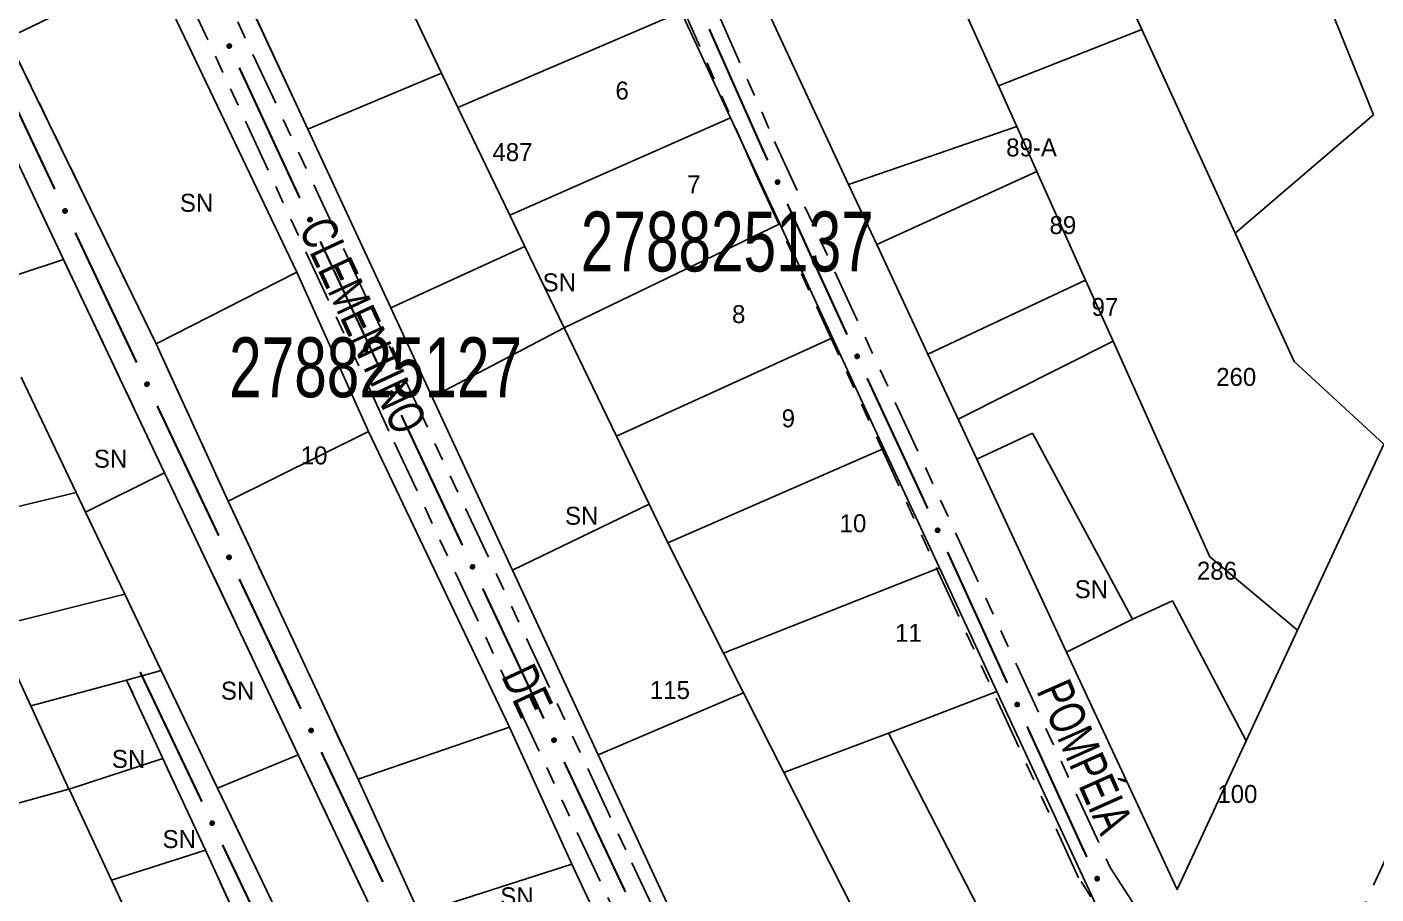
# Model space of a CAD drawing. Extents: x 204373 to 205952, y 4873300 to 4875179.
# Drawn here: x 204785.9 to 204898.6, y 4874238.3 to 4874310.6 of the extents above; entities that cross this region are included whole.
import ezdxf
from ezdxf.enums import TextEntityAlignment as Align

# ---------------------------------------------------------------- set-up
doc = ezdxf.new("R2010")
doc.units = 0
doc.header["$LTSCALE"] = 1.5
doc.header["$MEASUREMENT"] = 0
doc.linetypes.add('TRACO_11', pattern=[8, 3, -1, 3, -1])
doc.linetypes.add('TRACO_25', pattern=[8, 3, -1, 1, -1, 1, -1])
for name, color, linetype in [('CD_MALHA_LOTES', 7, 'CONTINUOUS'), ('CD_TXT_QUADRA', 255, 'CONTINUOUS'), ('RU-QUADRA', 220, 'CONTINUOUS'), ('SV-EIXO-RUA-N-PAV', 6, 'CONTINUOUS'), ('SV-RUA-NAO-PAV', 7, 'CONTINUOUS'), ('SV-RUA-PAVIM', 7, 'CONTINUOUS'), ('SV-TXT-RUA-N-PAV', 7, 'CONTINUOUS'), ('Th_NmrPort', 1, 'CONTINUOUS')]:
    doc.layers.add(name, color=color, linetype=linetype)
doc.styles.add('ARIAL', font='ARIAL.SHX')

msp = doc.modelspace()

# ---------------------------------------------------------------- linework, layer by layer
at = {"layer": 'CD_MALHA_LOTES', "linetype": 'Continuous', "flags": 128}
for points in [[(204879.034994, 4874310.424838), (204852.154357, 4874368.965647)], [(204898.396438, 4874303.323536), (204884.807252, 4874336.931913)], [(204809.362817, 4874302.106142), (204801.367569, 4874319.331138)], [(204860.862317, 4874319.51437), (204867.048248, 4874305.735782)], [(204784.281773, 4874309.723597), (204796.335936, 4874315.533877)], [(204796.335936, 4874315.533877), (204808.43346, 4874290.168101)], [(204820.530596, 4874306.793442), (204817.185201, 4874313.837357)], [(204854.540682, 4874297.500652), (204847.146571, 4874313.359984)], [(204821.897762, 4874303.914797), (204840.54853, 4874311.919491)], [(204840.54853, 4874311.919491), (204844.669593, 4874303.050543)], [(204867.048248, 4874305.735782), (204879.034994, 4874310.424838)], [(204879.034994, 4874310.424838), (204886.836206, 4874293.442654)], [(204796.682819, 4874284.18438), (204784.281773, 4874309.723597)], [(204780.73224, 4874308.568329), (204788.947289, 4874291.236494)], [(204820.530596, 4874306.793442), (204809.362817, 4874302.106142)], [(204821.897762, 4874303.914797), (204820.530596, 4874306.793442)], [(204868.579567, 4874302.324912), (204867.048248, 4874305.735782)], [(204826.231175, 4874294.935505), (204821.897762, 4874303.914797)], [(204826.231175, 4874294.935505), (204844.669593, 4874303.050543)], [(204844.669593, 4874303.050543), (204848.782054, 4874294.20011)], [(204854.540682, 4874297.500652), (204868.579567, 4874302.324912)], [(204870.266821, 4874298.566708), (204868.579567, 4874302.324912)], [(204886.836206, 4874293.442654), (204898.396438, 4874303.323536)], [(204816.283763, 4874287.195629), (204809.362817, 4874302.106142)], [(204856.899704, 4874292.485331), (204870.266821, 4874298.566708)], [(204874.339639, 4874289.494883), (204870.266821, 4874298.566708)], [(204856.899704, 4874292.485331), (204854.540682, 4874297.500652)], [(204827.498281, 4874292.309927), (204826.231175, 4874294.935505)], [(204830.770676, 4874285.529177), (204848.782054, 4874294.20011)], [(204848.782054, 4874294.20011), (204853.200532, 4874284.691095)], [(204899.258191, 4874275.81372), (204891.767567, 4874282.707746), (204886.836206, 4874293.442654)], [(204816.283763, 4874287.195629), (204827.498281, 4874292.309927)], [(204830.770676, 4874285.529177), (204827.498281, 4874292.309927)], [(204861.153869, 4874283.316293), (204856.899704, 4874292.485331)], [(204781.848635, 4874288.903482), (204788.947289, 4874291.236494)], [(204788.947289, 4874291.236494), (204797.391958, 4874273.420215)], [(204796.682819, 4874284.18438), (204808.43346, 4874290.168101)], [(204808.43346, 4874290.168101), (204814.417182, 4874276.856489)], [(204861.153869, 4874283.316293), (204874.339639, 4874289.494883)], [(204876.624865, 4874284.404754), (204874.339639, 4874289.494883)], [(204819.741048, 4874279.747238), (204816.283763, 4874287.195629)], [(204819.741048, 4874279.747238), (204830.770676, 4874285.529177)], [(204835.135511, 4874276.484776), (204830.770676, 4874285.529177)], [(204835.135511, 4874276.484776), (204853.200532, 4874284.691095)], [(204853.200532, 4874284.691095), (204857.489181, 4874275.461485)], [(204863.683701, 4874277.890159), (204876.624865, 4874284.404754)], [(204892.048676, 4874260.287663), (204884.707819, 4874266.400723), (204876.624865, 4874284.404754)], [(204802.709901, 4874271.046209), (204796.682819, 4874284.18438)], [(204863.683701, 4874277.890159), (204861.153869, 4874283.316293)], [(204790.012998, 4874271.776639), (204785.416951, 4874281.418026)], [(204826.446927, 4874265.300066), (204819.741048, 4874279.747238)], [(204865.237142, 4874274.558245), (204863.683701, 4874277.890159)], [(204802.709901, 4874271.046209), (204814.417182, 4874276.856489)], [(204814.417182, 4874276.856489), (204826.211184, 4874252.184478)], [(204837.878077, 4874270.801888), (204835.135511, 4874276.484776)], [(204865.237142, 4874274.558245), (204869.892292, 4874276.741762)], [(204869.892292, 4874276.741762), (204878.24467, 4874261.197059)], [(204839.429857, 4874267.586434), (204857.489181, 4874275.461485)], [(204857.489181, 4874275.461485), (204862.119293, 4874265.497013)], [(204899.258191, 4874275.81372), (204892.048676, 4874260.287663)], [(204872.744639, 4874258.455716), (204865.237142, 4874274.558245)], [(204790.79371, 4874270.138894), (204797.391958, 4874273.420215)], [(204797.391958, 4874273.420215), (204808.560172, 4874249.857893)], [(204757.394833, 4874263.903026), (204790.012998, 4874271.776639)], [(204790.79371, 4874270.138894), (204790.012998, 4874271.776639)], [(204813.549976, 4874247.848448), (204802.709901, 4874271.046209)], [(204826.446927, 4874265.300066), (204837.878077, 4874270.801888)], [(204839.429857, 4874267.586434), (204837.878077, 4874270.801888)], [(204794.06034, 4874263.2863), (204790.79371, 4874270.138894)], [(204844.086432, 4874258.372243), (204839.429857, 4874267.586434)], [(204833.608782, 4874249.870536), (204826.446927, 4874265.300066)], [(204844.086432, 4874258.372243), (204862.119293, 4874265.497013)], [(204862.119293, 4874265.497013), (204866.926493, 4874255.151429)], [(204783.14444, 4874260.566923), (204794.06034, 4874263.2863)], [(204797.104902, 4874256.899552), (204794.06034, 4874263.2863)], [(204878.24467, 4874261.197059), (204881.59225, 4874262.721699)], [(204881.59225, 4874262.721699), (204887.752988, 4874251.036678)], [(204872.744639, 4874258.455716), (204878.24467, 4874261.197059)], [(204786.209067, 4874253.951066), (204783.14444, 4874260.566923)], [(204892.048676, 4874260.287663), (204887.752988, 4874251.036678)], [(204845.764049, 4874255.052662), (204844.086432, 4874258.372243)], [(204881.989982, 4874238.625752), (204872.744639, 4874258.455716)], [(204794.217603, 4874256.118229), (204786.209067, 4874253.951066)], [(204797.104902, 4874256.899552), (204794.217603, 4874256.118229)], [(204794.217603, 4874256.118229), (204797.247166, 4874249.574076)], [(204801.814441, 4874247.100906), (204797.104902, 4874256.899552)], [(204833.608782, 4874249.870536), (204845.764049, 4874255.052662)], [(204849.132818, 4874248.386714), (204845.764049, 4874255.052662)], [(204857.873072, 4874251.671613), (204866.926493, 4874255.151429)], [(204866.926493, 4874255.151429), (204877.920622, 4874231.490946)], [(204789.403421, 4874246.997648), (204786.209067, 4874253.951066)], [(204813.549976, 4874247.848448), (204826.211184, 4874252.184478)], [(204826.211184, 4874252.184478), (204831.41442, 4874240.737358)], [(204849.132818, 4874248.386714), (204857.873072, 4874251.671613)], [(204873.900912, 4874223.752598), (204869.803295, 4874228.463582), (204857.873072, 4874251.671613)], [(204887.752988, 4874251.036678), (204881.989982, 4874238.625752)], [(204789.425355, 4874247.007808), (204797.247166, 4874249.574076)], [(204797.247166, 4874249.574076), (204800.797373, 4874241.905279)], [(204801.814441, 4874247.100906), (204808.560172, 4874249.857893)], [(204808.560172, 4874249.857893), (204818.92696, 4874227.986391)], [(204867.686303, 4874211.788847), (204861.486363, 4874199.853333), (204851.173366, 4874212.029323), (204833.608782, 4874249.870536)], [(204867.686303, 4874211.788847), (204849.132818, 4874248.386714)], [(204812.425576, 4874225.023427), (204801.814441, 4874247.100906)], [(204818.666491, 4874236.66149), (204813.549976, 4874247.848448)], [(204763.402754, 4874239.843484), (204789.403421, 4874246.997648)], [(204792.946611, 4874239.406191), (204789.425355, 4874247.007808)], [(204792.946611, 4874239.406191), (204800.797373, 4874241.905279)], [(204800.797373, 4874241.905279), (204803.93815, 4874235.12089)], [(204818.666491, 4874236.66149), (204831.41442, 4874240.737358)], [(204831.41442, 4874240.737358), (204837.528222, 4874227.685908)], [(204795.198653, 4874234.544526), (204792.946611, 4874239.406191)]]:
    msp.add_lwpolyline(points, dxfattribs=at)
at = {"layer": 'RU-QUADRA', "linetype": 'Continuous', "flags": 128}
for points in [[(204909.930674, 4874391.818967), (204852.154357, 4874368.965647), (204840.69587, 4874364.433263), (204839.962938, 4874366.065802), (204825.246844, 4874360.331828), (204832.279697, 4874345.247345), (204838.136407, 4874332.685522), (204847.146571, 4874313.359984), (204854.540682, 4874297.500652), (204856.899704, 4874292.485331), (204861.153869, 4874283.316293), (204863.683701, 4874277.890159), (204865.237142, 4874274.558245), (204872.744639, 4874258.455716), (204881.989982, 4874238.625752), (204887.752988, 4874251.036678), (204892.048676, 4874260.287663), (204899.258191, 4874275.81372)], [(204877.920622, 4874231.490946), (204866.926493, 4874255.151429), (204862.119293, 4874265.497013), (204857.489181, 4874275.461485), (204853.200532, 4874284.691095), (204848.782054, 4874294.20011), (204844.669593, 4874303.050543), (204840.54853, 4874311.919491), (204836.044653, 4874321.612293), (204832.142927, 4874330.009203), (204827.356145, 4874340.310845), (204817.772564, 4874360.935688), (204808.360594, 4874357.7035), (204798.013199, 4874354.150075), (204786.966645, 4874350.356549), (204792.219738, 4874339.039263), (204797.192421, 4874328.326094), (204801.338304, 4874319.317756), (204809.362817, 4874302.106142), (204816.283763, 4874287.195629), (204819.741048, 4874279.747238), (204826.446927, 4874265.300066), (204833.608782, 4874249.870536), (204851.173366, 4874212.029323)], [(204818.92696, 4874227.986391), (204808.560172, 4874249.857893), (204797.391958, 4874273.420215), (204788.947289, 4874291.236494), (204780.73224, 4874308.568329)], [(204803.93815, 4874235.12089), (204800.797373, 4874241.905279), (204797.247166, 4874249.574076), (204794.217603, 4874256.118229), (204797.104902, 4874256.899552), (204801.814441, 4874247.100906), (204812.425576, 4874225.023427)]]:
    msp.add_lwpolyline(points, dxfattribs=at)
msp.add_lwpolyline([(204779.59886, 4874350.699081), (204766.764211, 4874346.883375), (204773.268256, 4874333.26824), (204784.281773, 4874309.723597), (204796.682819, 4874284.18438), (204802.709901, 4874271.046209), (204813.549976, 4874247.848448), (204818.666491, 4874236.66149), (204824.823654, 4874223.61004), (204836.053972, 4874201.452926), (204844.032267, 4874184.065445), (204854.61218, 4874162.298574), (204860.682623, 4874164.986913), (204855.652828, 4874189.181961), (204847.501091, 4874207.349927), (204837.528222, 4874227.685908), (204831.41442, 4874240.737358), (204826.211184, 4874252.184478), (204814.417182, 4874276.856489), (204808.43346, 4874290.168101), (204796.335936, 4874315.533877), (204785.582582, 4874338.384756)], close=True, dxfattribs=at)
at = {"layer": 'SV-EIXO-RUA-N-PAV', "const_width": 0.18}
for points in [[(204842.890035, 4874310.47368), (204842.964599, 4874310.306843)], [(204842.964599, 4874310.306843), (204846.950164, 4874301.335008)], [(204783.097439, 4874307.941258), (204788.221515, 4874297.090274)], [(204803.634623, 4874307.24223), (204807.842274, 4874298.170534)], [(204846.950164, 4874301.335008), (204847.179282, 4874300.819246)], [(204847.179282, 4874300.819246), (204847.772254, 4874299.511791)], [(204807.842274, 4874298.170534), (204808.122823, 4874297.565672)], [(204808.122823, 4874297.565672), (204808.690747, 4874296.359439)], [(204849.424404, 4874295.868935), (204851.489592, 4874291.315365)], [(204789.92954, 4874293.473279), (204793.34559, 4874286.23929)], [(204810.394636, 4874292.740495), (204814.228388, 4874284.597869)], [(204851.489592, 4874291.315365), (204851.631154, 4874291.003232)], [(204851.631154, 4874291.003232), (204854.410818, 4874284.954045)], [(204793.34559, 4874286.23929), (204793.519708, 4874285.870571)], [(204793.519708, 4874285.870571), (204795.059223, 4874282.62495)], [(204814.228388, 4874284.597869), (204814.435835, 4874284.157265)], [(204814.435835, 4874284.157265), (204815.490082, 4874281.876093)], [(204856.080971, 4874281.319408), (204856.083027, 4874281.314936)], [(204856.083027, 4874281.314936), (204860.303381, 4874272.254572)], [(204796.773493, 4874279.010911), (204801.916303, 4874268.168793)], [(204817.168149, 4874278.245103), (204817.565363, 4874277.385615)], [(204817.565363, 4874277.385615), (204822.265841, 4874267.381718)], [(204860.303381, 4874272.254572), (204860.680862, 4874271.444186)], [(204860.680862, 4874271.444186), (204861.140423, 4874270.438173)], [(204862.802472, 4874266.799822), (204864.880032, 4874262.251884)], [(204803.630573, 4874264.554754), (204808.773383, 4874253.712637)], [(204823.966884, 4874263.761435), (204827.794231, 4874255.615797)], [(204864.880032, 4874262.251884), (204865.023262, 4874261.938343)], [(204865.023262, 4874261.938343), (204867.785735, 4874255.883455)], [(204795.344984, 4874256.796534), (204800.508707, 4874245.964361)], [(204827.794231, 4874255.615797), (204827.87122, 4874255.451944)], [(204827.87122, 4874255.451944), (204829.071744, 4874252.901398)], [(204869.446051, 4874252.244313), (204869.49338, 4874252.140575)], [(204869.49338, 4874252.140575), (204874.015882, 4874242.238483)], [(204810.487652, 4874250.098598), (204810.91622, 4874249.195088)], [(204830.775241, 4874249.282269), (204834.608111, 4874241.139229)], [(204810.91622, 4874249.195088), (204810.990205, 4874249.039111)], [(204810.990205, 4874249.039111), (204815.627752, 4874239.255195)], [(204802.229949, 4874242.353637), (204807.393672, 4874231.521465)], [(204874.015882, 4874242.238483), (204874.018234, 4874242.233334)], [(204874.018234, 4874242.233334), (204874.442325, 4874241.333969)], [(204834.608111, 4874241.139229), (204835.020572, 4874240.262944)], [(204835.020572, 4874240.262944), (204835.89185, 4874238.427773)]]:
    msp.add_lwpolyline(points, dxfattribs=at)
at = {"layer": 'SV-EIXO-RUA-N-PAV'}
for points in [[(204802.832499, 4874309.23323), (204802.878657, 4874309.217061), (204802.915021, 4874309.193726), (204802.939749, 4874309.165533), (204802.955105, 4874309.134923), (204802.967287, 4874309.101837), (204802.972209, 4874309.06577), (204802.968806, 4874309.02453), (204802.952911, 4874308.978113), (204802.926558, 4874308.942432), (204802.900215, 4874308.91671), (204802.869218, 4874308.898861), (204802.836879, 4874308.887565), (204802.799246, 4874308.883691), (204802.757486, 4874308.887548), (204802.711199, 4874308.90466), (204802.675705, 4874308.927782), (204802.652503, 4874308.955679), (204802.634756, 4874308.986955), (204802.622724, 4874309.020882), (204802.618096, 4874309.056314), (204802.622055, 4874309.098352), (204802.639551, 4874309.143814), (204802.662208, 4874309.179478), (204802.689772, 4874309.203065), (204802.720956, 4874309.219845), (204802.753992, 4874309.232467), (204802.790042, 4874309.238924), (204802.832499, 4874309.23323)], [(204848.639235, 4874297.866682), (204848.685255, 4874297.850121), (204848.721419, 4874297.826477), (204848.745907, 4874297.798075), (204848.761001, 4874297.767335), (204848.772902, 4874297.734147), (204848.777517, 4874297.69804), (204848.773764, 4874297.65683), (204848.757475, 4874297.61055), (204848.730819, 4874297.575095), (204848.704259, 4874297.549598), (204848.673111, 4874297.532012), (204848.640677, 4874297.520992), (204848.603012, 4874297.517438), (204848.561287, 4874297.52165), (204848.515147, 4874297.539155), (204848.479851, 4874297.562578), (204848.456887, 4874297.590671), (204848.439406, 4874297.622097), (204848.427663, 4874297.656125), (204848.423336, 4874297.691594), (204848.427653, 4874297.733598), (204848.445534, 4874297.778909), (204848.468494, 4874297.814379), (204848.496257, 4874297.837731), (204848.527583, 4874297.854245), (204848.560725, 4874297.866586), (204848.596828, 4874297.872737), (204848.639235, 4874297.866682)], [(204789.113715, 4874295.458705), (204789.159983, 4874295.442854), (204789.196508, 4874295.41977), (204789.221429, 4874295.391748), (204789.236995, 4874295.361244), (204789.249405, 4874295.328243), (204789.254576, 4874295.292211), (204789.251457, 4874295.250948), (204789.235882, 4874295.204423), (204789.209776, 4874295.168562), (204789.183611, 4874295.142659), (204789.152738, 4874295.124596), (204789.120477, 4874295.113078), (204789.082871, 4874295.108944), (204789.041086, 4874295.112513), (204788.994682, 4874295.129307), (204788.95903, 4874295.152183), (204788.935636, 4874295.17992), (204788.917674, 4874295.211073), (204788.905408, 4874295.244916), (204788.900536, 4874295.280315), (204788.904206, 4874295.32238), (204788.921387, 4874295.367961), (204788.943798, 4874295.40378), (204788.971199, 4874295.427557), (204789.002267, 4874295.444551), (204789.035215, 4874295.4574), (204789.071219, 4874295.464106), (204789.113715, 4874295.458705)], [(204809.581082, 4874294.726851), (204809.627332, 4874294.710948), (204809.66383, 4874294.687822), (204809.68872, 4874294.659772), (204809.704251, 4874294.62925), (204809.716623, 4874294.596235), (204809.721753, 4874294.560197), (204809.718586, 4874294.518938), (204809.702958, 4874294.47243), (204809.676811, 4874294.436599), (204809.650617, 4874294.410726), (204809.619723, 4874294.392699), (204809.587449, 4874294.381217), (204809.549838, 4874294.377126), (204809.508057, 4874294.380743), (204809.461673, 4874294.39759), (204809.426047, 4874294.420507), (204809.402685, 4874294.44827), (204809.384758, 4874294.479444), (204809.372531, 4874294.513301), (204809.367699, 4874294.548705), (204809.371417, 4874294.590766), (204809.388651, 4874294.636327), (204809.411102, 4874294.672121), (204809.43853, 4874294.695867), (204809.469618, 4874294.712825), (204809.502581, 4874294.725636), (204809.538592, 4874294.732301), (204809.581082, 4874294.726851)], [(204855.285928, 4874283.313246), (204855.332029, 4874283.296913), (204855.36831, 4874283.273449), (204855.392938, 4874283.245168), (204855.408184, 4874283.214503), (204855.420248, 4874283.181375), (204855.425043, 4874283.145291), (204855.421493, 4874283.104063), (204855.405433, 4874283.057703), (204855.378953, 4874283.022116), (204855.35252, 4874282.996488), (204855.321459, 4874282.978749), (204855.28908, 4874282.967568), (204855.251433, 4874282.963827), (204855.209688, 4874282.967833), (204855.163462, 4874282.98511), (204855.12805, 4874283.008357), (204855.104948, 4874283.036337), (204855.087312, 4874283.067676), (204855.0754, 4874283.101645), (204855.070898, 4874283.137093), (204855.075007, 4874283.179117), (204855.092664, 4874283.224516), (204855.115447, 4874283.260099), (204855.143095, 4874283.283589), (204855.174339, 4874283.300257), (204855.20742, 4874283.312762), (204855.243492, 4874283.319091), (204855.285928, 4874283.313246)], [(204795.95424, 4874280.994924), (204796.000536, 4874280.979153), (204796.037101, 4874280.956132), (204796.062071, 4874280.928154), (204796.077689, 4874280.897676), (204796.090156, 4874280.864697), (204796.095389, 4874280.828674), (204796.092341, 4874280.787406), (204796.076847, 4874280.740854), (204796.050802, 4874280.704947), (204796.024682, 4874280.678999), (204795.99384, 4874280.660883), (204795.9616, 4874280.649309), (204795.924001, 4874280.645111), (204795.88221, 4874280.648608), (204795.835777, 4874280.665321), (204795.800085, 4874280.688136), (204795.776644, 4874280.715832), (204795.758628, 4874280.746954), (204795.746304, 4874280.780776), (204795.74137, 4874280.816166), (204795.744967, 4874280.858237), (204795.76207, 4874280.903848), (204795.784419, 4874280.939706), (204795.811779, 4874280.96353), (204795.842818, 4874280.980577), (204795.875744, 4874280.993484), (204795.911736, 4874281.000252), (204795.95424, 4874280.994924)], [(204816.368765, 4874280.237204), (204816.414901, 4874280.220971), (204816.451233, 4874280.197586), (204816.475922, 4874280.16936), (204816.491235, 4874280.138728), (204816.503372, 4874280.105626), (204816.508245, 4874280.069552), (204816.504785, 4874280.028316), (204816.488826, 4874279.981921), (204816.462424, 4874279.946277), (204816.436046, 4874279.920591), (204816.405024, 4874279.902785), (204816.37267, 4874279.891533), (204816.335031, 4874279.887711), (204816.293277, 4874279.891625), (204816.247013, 4874279.908801), (204816.211551, 4874279.931972), (204816.188388, 4874279.959901), (204816.170683, 4874279.991201), (204816.158698, 4874280.025145), (204816.154119, 4874280.060583), (204816.158136, 4874280.102616), (204816.175694, 4874280.148053), (204816.1984, 4874280.183686), (204816.225996, 4874280.207236), (204816.257204, 4874280.223972), (204816.290257, 4874280.236548), (204816.326315, 4874280.242957), (204816.368765, 4874280.237204)], [(204862.011874, 4874268.795427), (204862.057938, 4874268.778991), (204862.094167, 4874268.755446), (204862.118731, 4874268.727111), (204862.133909, 4874268.696412), (204862.1459, 4874268.663257), (204862.150614, 4874268.627162), (204862.146972, 4874268.585942), (204862.130809, 4874268.539618), (204862.10425, 4874268.50409), (204862.077759, 4874268.478521), (204862.046659, 4874268.460851), (204862.014256, 4874268.449743), (204861.9766, 4874268.446086), (204861.934864, 4874268.450184), (204861.888676, 4874268.467564), (204861.853317, 4874268.490891), (204861.830277, 4874268.518922), (204861.812711, 4874268.5503), (204861.800875, 4874268.584295), (204861.796452, 4874268.619753), (204861.800654, 4874268.661768), (204861.818412, 4874268.707128), (204861.841275, 4874268.74266), (204861.868975, 4874268.766088), (204861.900256, 4874268.782687), (204861.933364, 4874268.795117), (204861.96945, 4874268.801367), (204862.011874, 4874268.795427)], [(204802.81132, 4874266.538767), (204802.857616, 4874266.522997), (204802.89418, 4874266.499975), (204802.91915, 4874266.471997), (204802.934769, 4874266.44152), (204802.947235, 4874266.408541), (204802.952469, 4874266.372518), (204802.949421, 4874266.331249), (204802.933926, 4874266.284697), (204802.907882, 4874266.248791), (204802.881762, 4874266.222843), (204802.85092, 4874266.204727), (204802.818679, 4874266.193153), (204802.781081, 4874266.188954), (204802.73929, 4874266.192451), (204802.692857, 4874266.209164), (204802.657165, 4874266.231979), (204802.633723, 4874266.259676), (204802.615707, 4874266.290797), (204802.603383, 4874266.324619), (204802.59845, 4874266.36001), (204802.602047, 4874266.402081), (204802.61915, 4874266.447691), (204802.641498, 4874266.483549), (204802.668858, 4874266.507374), (204802.699897, 4874266.524421), (204802.732823, 4874266.537327), (204802.768815, 4874266.544095), (204802.81132, 4874266.538767)], [(204823.154891, 4874265.748431), (204823.201129, 4874265.732491), (204823.237609, 4874265.709336), (204823.262476, 4874265.681266), (204823.277983, 4874265.650732), (204823.29033, 4874265.617708), (204823.295431, 4874265.581666), (204823.292232, 4874265.540409), (204823.276568, 4874265.493914), (204823.250392, 4874265.458103), (204823.224178, 4874265.432251), (204823.193269, 4874265.414248), (204823.160987, 4874265.402791), (204823.123373, 4874265.39873), (204823.081595, 4874265.40238), (204823.035223, 4874265.419263), (204822.999615, 4874265.442208), (204822.976275, 4874265.46999), (204822.958373, 4874265.501177), (204822.946173, 4874265.535044), (204822.941369, 4874265.570452), (204822.945119, 4874265.61251), (204822.962389, 4874265.658058), (204822.984869, 4874265.693834), (204823.012316, 4874265.717558), (204823.043417, 4874265.734492), (204823.07639, 4874265.747277), (204823.112406, 4874265.753914), (204823.154891, 4874265.748431)], [(204868.656404, 4874254.240294), (204868.70246, 4874254.223837), (204868.738677, 4874254.200274), (204868.763228, 4874254.171927), (204868.778392, 4874254.141221), (204868.790367, 4874254.10806), (204868.795063, 4874254.071963), (204868.791402, 4874254.030745), (204868.775217, 4874253.984428), (204868.748641, 4874253.948913), (204868.722138, 4874253.923357), (204868.69103, 4874253.905702), (204868.65862, 4874253.894609), (204868.620964, 4874253.89097), (204868.579229, 4874253.895088), (204868.53305, 4874253.91249), (204868.497702, 4874253.935834), (204868.474675, 4874253.963875), (204868.457123, 4874253.995262), (204868.445304, 4874254.029263), (204868.440898, 4874254.064723), (204868.44512, 4874254.106736), (204868.4629, 4874254.152087), (204868.485779, 4874254.187609), (204868.51349, 4874254.211023), (204868.54478, 4874254.227607), (204868.577894, 4874254.240022), (204868.613983, 4874254.246254), (204868.656404, 4874254.240294)], [(204809.668399, 4874252.082611), (204809.714695, 4874252.06684), (204809.75126, 4874252.043819), (204809.77623, 4874252.015841), (204809.791848, 4874251.985364), (204809.804315, 4874251.952384), (204809.809548, 4874251.916361), (204809.8065, 4874251.875093), (204809.791006, 4874251.828541), (204809.764961, 4874251.792634), (204809.738841, 4874251.766686), (204809.707999, 4874251.74857), (204809.675759, 4874251.736996), (204809.63816, 4874251.732798), (204809.596369, 4874251.736295), (204809.549936, 4874251.753008), (204809.514244, 4874251.775823), (204809.490803, 4874251.803519), (204809.472787, 4874251.834641), (204809.460463, 4874251.868463), (204809.455529, 4874251.903853), (204809.459126, 4874251.945924), (204809.476229, 4874251.991535), (204809.498578, 4874252.027393), (204809.525938, 4874252.051217), (204809.556977, 4874252.068264), (204809.589903, 4874252.081171), (204809.625895, 4874252.087939), (204809.668399, 4874252.082611)], [(204829.961902, 4874251.268714), (204830.00815, 4874251.252805), (204830.044646, 4874251.229675), (204830.069532, 4874251.201623), (204830.08506, 4874251.171099), (204830.097429, 4874251.138083), (204830.102555, 4874251.102044), (204830.099384, 4874251.060785), (204830.083751, 4874251.01428), (204830.057599, 4874250.978451), (204830.031402, 4874250.952581), (204830.000506, 4874250.934557), (204829.968231, 4874250.923079), (204829.930621, 4874250.918992), (204829.88884, 4874250.922614), (204829.842457, 4874250.939465), (204829.806833, 4874250.962386), (204829.783474, 4874250.990152), (204829.765551, 4874251.021328), (204829.753328, 4874251.055186), (204829.7485, 4874251.090591), (204829.752222, 4874251.132651), (204829.769461, 4874251.178211), (204829.791916, 4874251.214002), (204829.819347, 4874251.237745), (204829.850437, 4874251.254699), (204829.883401, 4874251.267507), (204829.919413, 4874251.274168), (204829.961902, 4874251.268714)], [(204801.406868, 4874244.336066), (204801.453195, 4874244.320384), (204801.489803, 4874244.297434), (204801.514827, 4874244.269504), (204801.530504, 4874244.239057), (204801.543035, 4874244.206102), (204801.548338, 4874244.170089), (204801.545369, 4874244.128815), (204801.529965, 4874244.082233), (204801.50399, 4874244.046276), (204801.47792, 4874244.020278), (204801.447113, 4874244.002102), (204801.414894, 4874243.990466), (204801.377304, 4874243.986195), (204801.335506, 4874243.989611), (204801.289041, 4874244.006235), (204801.253306, 4874244.028981), (204801.229811, 4874244.056632), (204801.211734, 4874244.087719), (204801.199345, 4874244.121517), (204801.194343, 4874244.156898), (204801.197859, 4874244.198975), (204801.214874, 4874244.244619), (204801.237154, 4874244.28052), (204801.264467, 4874244.304397), (204801.295473, 4874244.321504), (204801.328374, 4874244.334474), (204801.364353, 4874244.341312), (204801.406868, 4874244.336066)], [(204875.338369, 4874239.706227), (204875.384886, 4874239.691123), (204875.421778, 4874239.66863), (204875.447147, 4874239.641014), (204875.463202, 4874239.610764), (204875.476142, 4874239.577967), (204875.481892, 4874239.542023), (204875.479437, 4874239.500715), (204875.464614, 4874239.453945), (204875.439088, 4874239.417668), (204875.413344, 4874239.391348), (204875.382765, 4874239.37279), (204875.350694, 4874239.360754), (204875.31316, 4874239.356016), (204875.271323, 4874239.358912), (204875.224654, 4874239.374956), (204875.188638, 4874239.397256), (204875.164801, 4874239.424612), (204875.14634, 4874239.455472), (204875.133531, 4874239.489113), (204875.128089, 4874239.524429), (204875.131081, 4874239.566547), (204875.147527, 4874239.612399), (204875.169358, 4874239.648575), (204875.196373, 4874239.672789), (204875.227164, 4874239.690281), (204875.259901, 4874239.703659), (204875.295792, 4874239.710944), (204875.338369, 4874239.706227)]]:
    msp.add_lwpolyline(points, close=True, dxfattribs=at)
for points in [[(204802.622055, 4874309.098352), (204802.757486, 4874308.887548)], [(204802.624551, 4874309.073338), (204802.730657, 4874308.902946)], [(204802.633806, 4874309.118243), (204802.776621, 4874308.888166)], [(204802.639551, 4874309.143814), (204802.799246, 4874308.883691)], [(204802.650884, 4874309.159256), (204802.815121, 4874308.889477)], [(204802.662208, 4874309.179478), (204802.836879, 4874308.887565)], [(204802.676752, 4874309.1878), (204802.851324, 4874308.89574)], [(204802.689772, 4874309.203065), (204802.869218, 4874308.898861)], [(204802.706066, 4874309.208917), (204802.881607, 4874308.908281)], [(204802.720956, 4874309.219845), (204802.900215, 4874308.91671)], [(204802.740062, 4874309.223181), (204802.912911, 4874308.934834)], [(204802.753992, 4874309.232467), (204802.926558, 4874308.942432)], [(204802.773879, 4874309.231345), (204802.938206, 4874308.964616)], [(204802.790042, 4874309.238924), (204802.952911, 4874308.978113)], [(204802.809993, 4874309.234558), (204802.957669, 4874309.003727)], [(204802.832499, 4874309.23323), (204802.968806, 4874309.02453)], [(204802.857284, 4874309.223401), (204802.967014, 4874309.051682)], [(204802.878657, 4874309.217061), (204802.972209, 4874309.06577)], [(204802.899444, 4874309.203848), (204802.965128, 4874309.091419)], [(204802.915021, 4874309.193726), (204802.967287, 4874309.101837)], [(204802.618096, 4874309.056314), (204802.711199, 4874308.90466)], [(204802.622724, 4874309.020882), (204802.675705, 4874308.927782)], [(204802.622813, 4874309.034928), (204802.690309, 4874308.921836)], [(204848.468494, 4874297.814379), (204848.640677, 4874297.520992)], [(204848.483108, 4874297.822577), (204848.655191, 4874297.529043)], [(204848.496257, 4874297.837731), (204848.673111, 4874297.532012)], [(204848.5126, 4874297.843444), (204848.685579, 4874297.541327)], [(204848.527583, 4874297.854245), (204848.704259, 4874297.549598)], [(204848.546716, 4874297.857418), (204848.717108, 4874297.567613)], [(204848.560725, 4874297.866586), (204848.730819, 4874297.575095)], [(204848.580602, 4874297.865295), (204848.742655, 4874297.597179)], [(204848.596828, 4874297.872737), (204848.757475, 4874297.61055)], [(204848.616741, 4874297.868201), (204848.76245, 4874297.636123)], [(204848.639235, 4874297.866682), (204848.773764, 4874297.65683)], [(204848.663936, 4874297.856642), (204848.772202, 4874297.683996)], [(204848.685255, 4874297.850121), (204848.777517, 4874297.69804)], [(204848.705929, 4874297.836732), (204848.770655, 4874297.723748)], [(204848.721419, 4874297.826477), (204848.772902, 4874297.734147)], [(204848.423336, 4874297.691594), (204848.515147, 4874297.539155)], [(204848.427653, 4874297.733598), (204848.561287, 4874297.52165)], [(204848.427663, 4874297.656125), (204848.479851, 4874297.562578)], [(204848.427871, 4874297.67017), (204848.494403, 4874297.556507)], [(204848.429936, 4874297.708564), (204848.53459, 4874297.537276)], [(204848.439573, 4874297.753388), (204848.580426, 4874297.522105)], [(204848.445534, 4874297.778909), (204848.603012, 4874297.517438)], [(204848.456998, 4874297.794254), (204848.618936, 4874297.523089)], [(204788.900536, 4874295.280315), (204788.994682, 4874295.129307)], [(204788.904206, 4874295.32238), (204789.041086, 4874295.112513)], [(204788.9054, 4874295.258962), (204788.973674, 4874295.146338)], [(204788.905408, 4874295.244916), (204788.95903, 4874295.152183)], [(204788.906874, 4874295.297384), (204789.014152, 4874295.127727)], [(204788.915819, 4874295.342351), (204789.060216, 4874295.113263)], [(204788.921387, 4874295.367961), (204789.082871, 4874295.108944)], [(204788.932614, 4874295.38348), (204789.098706, 4874295.11484)], [(204788.943798, 4874295.40378), (204789.120477, 4874295.113078)], [(204788.958285, 4874295.412202), (204789.134865, 4874295.121352)], [(204788.971199, 4874295.427557), (204789.152738, 4874295.124596)], [(204788.987452, 4874295.43352), (204789.165061, 4874295.134102)], [(204789.002267, 4874295.444551), (204789.183611, 4874295.142659)], [(204789.021349, 4874295.448018), (204789.196182, 4874295.16087)], [(204789.035215, 4874295.4574), (204789.209776, 4874295.168562)], [(204789.055109, 4874295.456415), (204789.22127, 4874295.190825)], [(204789.071219, 4874295.464106), (204789.235882, 4874295.204423)], [(204789.0912, 4874295.459877), (204789.240464, 4874295.230069)], [(204789.113715, 4874295.458705), (204789.251457, 4874295.250948)], [(204789.138567, 4874295.449047), (204789.249478, 4874295.278087)], [(204789.159983, 4874295.442854), (204789.254576, 4874295.292211)], [(204789.180861, 4874295.429784), (204789.247318, 4874295.317811)], [(204789.196508, 4874295.41977), (204789.249405, 4874295.328243)], [(204809.367699, 4874294.548705), (204809.461673, 4874294.39759)], [(204809.371417, 4874294.590766), (204809.508057, 4874294.380743)], [(204809.372531, 4874294.513301), (204809.426047, 4874294.420507)], [(204809.372539, 4874294.527347), (204809.440684, 4874294.414645)], [(204809.374056, 4874294.565767), (204809.48114, 4874294.395988)], [(204809.383053, 4874294.610724), (204809.527188, 4874294.381471)], [(204809.388651, 4874294.636327), (204809.549838, 4874294.377126)], [(204809.399895, 4874294.651834), (204809.56568, 4874294.383004)], [(204809.411102, 4874294.672121), (204809.587449, 4874294.381217)], [(204809.425599, 4874294.680526), (204809.601846, 4874294.389475)], [(204809.43853, 4874294.695867), (204809.619723, 4874294.392699)], [(204809.45479, 4874294.701811), (204809.632056, 4874294.40219)], [(204809.469618, 4874294.712825), (204809.650617, 4874294.410726)], [(204809.488704, 4874294.716271), (204809.663208, 4874294.428923)], [(204809.502581, 4874294.725636), (204809.676811, 4874294.436599)], [(204809.522474, 4874294.724629), (204809.688331, 4874294.458849)], [(204809.538592, 4874294.732301), (204809.702958, 4874294.47243)], [(204809.558568, 4874294.72805), (204809.707569, 4874294.498071)], [(204809.581082, 4874294.726851), (204809.718586, 4874294.518938)], [(204809.605923, 4874294.717165), (204809.716638, 4874294.546079)], [(204809.627332, 4874294.710948), (204809.721753, 4874294.560197)], [(204809.648195, 4874294.697854), (204809.714524, 4874294.585805)], [(204809.66383, 4874294.687822), (204809.716623, 4874294.596235)], [(204855.075007, 4874283.179117), (204855.209688, 4874282.967833)], [(204855.077414, 4874283.154094), (204855.182914, 4874282.983326)], [(204855.086828, 4874283.198966), (204855.228824, 4874282.968382)], [(204855.092664, 4874283.224516), (204855.251433, 4874282.963827)], [(204855.104051, 4874283.239917), (204855.267329, 4874282.969557)], [(204855.115447, 4874283.260099), (204855.28908, 4874282.967568)], [(204855.130021, 4874283.268369), (204855.303554, 4874282.975691)], [(204855.143095, 4874283.283589), (204855.321459, 4874282.978749)], [(204855.15941, 4874283.289382), (204855.333881, 4874282.988125)], [(204855.174339, 4874283.300257), (204855.35252, 4874282.996488)], [(204855.193456, 4874283.303525), (204855.36528, 4874283.014566)], [(204855.20742, 4874283.312762), (204855.378953, 4874283.022116)], [(204855.227302, 4874283.311569), (204855.39068, 4874283.044258)], [(204855.243492, 4874283.319091), (204855.405433, 4874283.057703)], [(204855.263427, 4874283.314654), (204855.410282, 4874283.0833)], [(204855.285928, 4874283.313246), (204855.421493, 4874283.104063)], [(204855.310678, 4874283.303329), (204855.419797, 4874283.131221)], [(204855.332029, 4874283.296913), (204855.425043, 4874283.145291)], [(204855.352769, 4874283.283626), (204855.418053, 4874283.170965)], [(204855.36831, 4874283.273449), (204855.420248, 4874283.181375)], [(204855.070898, 4874283.137093), (204855.163462, 4874282.98511)], [(204855.0754, 4874283.101645), (204855.12805, 4874283.008357)], [(204855.075539, 4874283.115691), (204855.142633, 4874283.002359)], [(204795.76207, 4874280.903848), (204795.924001, 4874280.645111)], [(204795.77327, 4874280.919387), (204795.939826, 4874280.651034)], [(204795.784419, 4874280.939706), (204795.9616, 4874280.649309)], [(204795.798891, 4874280.948153), (204795.975973, 4874280.657608)], [(204795.811779, 4874280.96353), (204795.99384, 4874280.660883)], [(204795.828022, 4874280.969522), (204796.006147, 4874280.67041)], [(204795.842818, 4874280.980577), (204796.024682, 4874280.678999)], [(204795.861894, 4874280.984078), (204796.037222, 4874280.697232)], [(204795.875744, 4874280.993484), (204796.050802, 4874280.704947)], [(204795.895639, 4874280.992533), (204796.062258, 4874280.727231)], [(204795.911736, 4874281.000252), (204796.076847, 4874280.740854)], [(204795.931724, 4874280.996058), (204796.081384, 4874280.766508)], [(204795.95424, 4874280.994924), (204796.092341, 4874280.787406)], [(204795.979109, 4874280.985309), (204796.090315, 4874280.814541)], [(204796.000536, 4874280.979153), (204796.095389, 4874280.828674)], [(204796.021437, 4874280.96612), (204796.088087, 4874280.854261)], [(204796.037101, 4874280.956132), (204796.090156, 4874280.864697)], [(204795.74137, 4874280.816166), (204795.835777, 4874280.665321)], [(204795.744967, 4874280.858237), (204795.88221, 4874280.648608)], [(204795.746271, 4874280.794822), (204795.814739, 4874280.682316)], [(204795.746304, 4874280.780776), (204795.800085, 4874280.688136)], [(204795.747678, 4874280.833246), (204795.855249, 4874280.663775)], [(204795.756546, 4874280.878229), (204795.901339, 4874280.649391)], [(204816.154119, 4874280.060583), (204816.247013, 4874279.908801)], [(204816.158136, 4874280.102616), (204816.293277, 4874279.891625)], [(204816.158698, 4874280.025145), (204816.211551, 4874279.931972)], [(204816.158806, 4874280.039191), (204816.226146, 4874279.926006)], [(204816.160597, 4874280.077598), (204816.266469, 4874279.907061)], [(204816.169914, 4874280.122491), (204816.312412, 4874279.892217)], [(204816.175694, 4874280.148053), (204816.335031, 4874279.887711)], [(204816.187048, 4874280.163479), (204816.350914, 4874279.893475)], [(204816.1984, 4874280.183686), (204816.37267, 4874279.891533)], [(204816.212956, 4874280.191988), (204816.387126, 4874279.899688)], [(204816.225996, 4874280.207236), (204816.405024, 4874279.902785)], [(204816.242298, 4874280.213064), (204816.417425, 4874279.912188)], [(204816.257204, 4874280.223972), (204816.436046, 4874279.920591)], [(204816.276314, 4874280.227282), (204816.448766, 4874279.938698)], [(204816.290257, 4874280.236548), (204816.462424, 4874279.946277)], [(204816.310142, 4874280.235399), (204816.474102, 4874279.968445)], [(204816.326315, 4874280.242957), (204816.488826, 4874279.981921)], [(204816.34626, 4874280.238563), (204816.493619, 4874280.007529)], [(204816.368765, 4874280.237204), (204816.504785, 4874280.028316)], [(204816.393536, 4874280.227341), (204816.50303, 4874280.055471)], [(204816.414901, 4874280.220971), (204816.508245, 4874280.069552)], [(204816.435669, 4874280.20773), (204816.501199, 4874280.095211)], [(204816.451233, 4874280.197586), (204816.503372, 4874280.105626)], [(204861.796452, 4874268.619753), (204861.888676, 4874268.467564)], [(204861.800654, 4874268.661768), (204861.934864, 4874268.450184)], [(204861.800875, 4874268.584295), (204861.853317, 4874268.490891)], [(204861.801045, 4874268.598341), (204861.867886, 4874268.48486)], [(204861.803005, 4874268.636741), (204861.908124, 4874268.465738)], [(204861.81252, 4874268.681591), (204861.954002, 4874268.450691)], [(204861.818412, 4874268.707128), (204861.9766, 4874268.446086)], [(204861.829834, 4874268.722504), (204861.992509, 4874268.45178)], [(204861.841275, 4874268.74266), (204862.014256, 4874268.449743)], [(204861.855867, 4874268.750898), (204862.028747, 4874268.457833)], [(204861.868975, 4874268.766088), (204862.046659, 4874268.460851)], [(204861.885302, 4874268.771845), (204862.059102, 4874268.4702)], [(204861.900256, 4874268.782687), (204862.077759, 4874268.478521)], [(204861.919381, 4874268.785912), (204862.09056, 4874268.496571)], [(204861.933364, 4874268.795117), (204862.10425, 4874268.50409)], [(204861.953244, 4874268.793881), (204862.116026, 4874268.526206)], [(204861.96945, 4874268.801367), (204862.130809, 4874268.539618)], [(204861.989376, 4874268.796885), (204862.135715, 4874268.565204)], [(204862.011874, 4874268.795427), (204862.146972, 4874268.585942)], [(204862.036602, 4874268.785455), (204862.145337, 4874268.613104)], [(204862.057938, 4874268.778991), (204862.150614, 4874268.627162)], [(204862.078648, 4874268.765658), (204862.143681, 4874268.652852)], [(204862.094167, 4874268.755446), (204862.1459, 4874268.663257)], [(204802.59845, 4874266.36001), (204802.692857, 4874266.209164)], [(204802.602047, 4874266.402081), (204802.73929, 4874266.192451)], [(204802.603351, 4874266.338666), (204802.671819, 4874266.226159)], [(204802.603383, 4874266.324619), (204802.657165, 4874266.231979)], [(204802.604758, 4874266.377089), (204802.712329, 4874266.207618)], [(204802.613626, 4874266.422072), (204802.758418, 4874266.193234)], [(204802.61915, 4874266.447691), (204802.781081, 4874266.188954)], [(204802.630349, 4874266.46323), (204802.796905, 4874266.194877)], [(204802.641498, 4874266.483549), (204802.818679, 4874266.193153)], [(204802.655971, 4874266.491996), (204802.833053, 4874266.201452)], [(204802.668858, 4874266.507374), (204802.85092, 4874266.204727)], [(204802.685101, 4874266.513365), (204802.863226, 4874266.214254)], [(204802.699897, 4874266.524421), (204802.881762, 4874266.222843)], [(204802.718973, 4874266.527922), (204802.894301, 4874266.241076)], [(204802.732823, 4874266.537327), (204802.907882, 4874266.248791)], [(204802.752719, 4874266.536377), (204802.919338, 4874266.271074)], [(204802.768815, 4874266.544095), (204802.933926, 4874266.284697)], [(204802.788803, 4874266.539901), (204802.938464, 4874266.310351)], [(204802.81132, 4874266.538767), (204802.949421, 4874266.331249)], [(204802.836189, 4874266.529152), (204802.947395, 4874266.358385)], [(204802.857616, 4874266.522997), (204802.952469, 4874266.372518)], [(204802.878516, 4874266.509963), (204802.945167, 4874266.398105)], [(204802.89418, 4874266.499975), (204802.947235, 4874266.408541)], [(204822.941369, 4874265.570452), (204823.035223, 4874265.419263)], [(204822.945119, 4874265.61251), (204823.081595, 4874265.40238)], [(204822.946173, 4874265.535044), (204822.999615, 4874265.442208)], [(204822.946192, 4874265.549091), (204823.014248, 4874265.436334)], [(204822.947739, 4874265.587509), (204823.05469, 4874265.417645)], [(204822.956772, 4874265.632459), (204823.100726, 4874265.403093)], [(204822.962389, 4874265.658058), (204823.123373, 4874265.39873)], [(204822.973645, 4874265.673556), (204823.139219, 4874265.404595)], [(204822.984869, 4874265.693834), (204823.160987, 4874265.402791)], [(204822.999372, 4874265.702228), (204823.175391, 4874265.411038)], [(204823.012316, 4874265.717558), (204823.193269, 4874265.414248)], [(204823.02858, 4874265.72349), (204823.205611, 4874265.423729)], [(204823.043417, 4874265.734492), (204823.224178, 4874265.432251)], [(204823.062505, 4874265.737922), (204823.236783, 4874265.450437)], [(204823.07639, 4874265.747277), (204823.250392, 4874265.458103)], [(204823.096282, 4874265.746254), (204823.26193, 4874265.480344)], [(204823.112406, 4874265.753914), (204823.276568, 4874265.493914)], [(204823.132379, 4874265.749647), (204823.281199, 4874265.519551)], [(204823.154891, 4874265.748431), (204823.292232, 4874265.540409)], [(204823.179725, 4874265.738725), (204823.290306, 4874265.567552)], [(204823.201129, 4874265.732491), (204823.295431, 4874265.581666)], [(204823.221982, 4874265.719381), (204823.288223, 4874265.607279)], [(204823.237609, 4874265.709336), (204823.29033, 4874265.617708)], [(204868.440898, 4874254.064723), (204868.53305, 4874253.91249)], [(204868.44512, 4874254.106736), (204868.579229, 4874253.895088)], [(204868.445304, 4874254.029263), (204868.497702, 4874253.935834)], [(204868.44548, 4874254.043309), (204868.512268, 4874253.929796)], [(204868.447459, 4874254.081707), (204868.552497, 4874253.910654)], [(204868.456995, 4874254.126553), (204868.598367, 4874253.895586)], [(204868.4629, 4874254.152087), (204868.620964, 4874253.89097)], [(204868.474329, 4874254.167458), (204868.636874, 4874253.896657)], [(204868.485779, 4874254.187609), (204868.65862, 4874253.894609)], [(204868.500376, 4874254.195839), (204868.673116, 4874253.902693)], [(204868.51349, 4874254.211023), (204868.69103, 4874253.905702)], [(204868.529821, 4874254.216773), (204868.703477, 4874253.915045)], [(204868.54478, 4874254.227607), (204868.722138, 4874253.923357)], [(204868.563906, 4874254.230824), (204868.734947, 4874253.941401)], [(204868.577894, 4874254.240022), (204868.748641, 4874253.948913)], [(204868.597773, 4874254.238776), (204868.760427, 4874253.971024)], [(204868.613983, 4874254.246254), (204868.775217, 4874253.984428)], [(204868.633906, 4874254.241763), (204868.780135, 4874254.010012)], [(204868.656404, 4874254.240294), (204868.791402, 4874254.030745)], [(204868.681126, 4874254.23031), (204868.78978, 4874254.057908)], [(204868.70246, 4874254.223837), (204868.795063, 4874254.071963)], [(204868.723164, 4874254.210494), (204868.788143, 4874254.097656)], [(204868.738677, 4874254.200274), (204868.790367, 4874254.10806)], [(204809.455529, 4874251.903853), (204809.549936, 4874251.753008)], [(204809.459126, 4874251.945924), (204809.596369, 4874251.736295)], [(204809.46043, 4874251.882509), (204809.528899, 4874251.770003)], [(204809.460463, 4874251.868463), (204809.514244, 4874251.775823)], [(204809.461838, 4874251.920933), (204809.569408, 4874251.751462)], [(204809.470705, 4874251.965916), (204809.615498, 4874251.737078)], [(204809.476229, 4874251.991535), (204809.63816, 4874251.732798)], [(204809.487429, 4874252.007074), (204809.653985, 4874251.738721)], [(204809.498578, 4874252.027393), (204809.675759, 4874251.736996)], [(204809.51305, 4874252.03584), (204809.690133, 4874251.745295)], [(204809.525938, 4874252.051217), (204809.707999, 4874251.74857)], [(204809.542181, 4874252.057209), (204809.720306, 4874251.758097)], [(204809.556977, 4874252.068264), (204809.738841, 4874251.766686)], [(204809.576053, 4874252.071765), (204809.751381, 4874251.784919)], [(204809.589903, 4874252.081171), (204809.764961, 4874251.792634)], [(204809.609798, 4874252.080221), (204809.776417, 4874251.814918)], [(204809.625895, 4874252.087939), (204809.791006, 4874251.828541)], [(204809.645883, 4874252.083745), (204809.795543, 4874251.854195)], [(204809.668399, 4874252.082611), (204809.8065, 4874251.875093)], [(204809.693268, 4874252.072996), (204809.804474, 4874251.902228)], [(204809.714695, 4874252.06684), (204809.809548, 4874251.916361)], [(204809.735596, 4874252.053807), (204809.802246, 4874251.941948)], [(204809.75126, 4874252.043819), (204809.804315, 4874251.952384)], [(204829.7485, 4874251.090591), (204829.842457, 4874250.939465)], [(204829.752222, 4874251.132651), (204829.88884, 4874250.922614)], [(204829.753328, 4874251.055186), (204829.806833, 4874250.962386)], [(204829.753337, 4874251.069232), (204829.82147, 4874250.956522)], [(204829.754859, 4874251.107652), (204829.861925, 4874250.937861)], [(204829.763861, 4874251.152608), (204829.907971, 4874250.92334)], [(204829.769461, 4874251.178211), (204829.930621, 4874250.918992)], [(204829.780707, 4874251.193716), (204829.946463, 4874250.924868)], [(204829.791916, 4874251.214002), (204829.968231, 4874250.923079)], [(204829.806414, 4874251.222406), (204829.98263, 4874250.931335)], [(204829.819347, 4874251.237745), (204830.000506, 4874250.934557)], [(204829.835608, 4874251.243688), (204830.012841, 4874250.944047)], [(204829.850437, 4874251.254699), (204830.031402, 4874250.952581)], [(204829.869523, 4874251.258143), (204830.043996, 4874250.970776)], [(204829.883401, 4874251.267507), (204830.057599, 4874250.978451)], [(204829.903293, 4874251.266498), (204830.069122, 4874251.0007)], [(204829.919413, 4874251.274168), (204830.083751, 4874251.01428)], [(204829.939388, 4874251.269914), (204830.088364, 4874251.03992)], [(204829.961902, 4874251.268714), (204830.099384, 4874251.060785)], [(204829.986742, 4874251.259025), (204830.097438, 4874251.087927)], [(204830.00815, 4874251.252805), (204830.102555, 4874251.102044)], [(204830.029012, 4874251.23971), (204830.095329, 4874251.127653)], [(204830.044646, 4874251.229675), (204830.097429, 4874251.138083)], [(204801.194343, 4874244.156898), (204801.289041, 4874244.006235)], [(204801.197859, 4874244.198975), (204801.335506, 4874243.989611)], [(204801.199285, 4874244.135563), (204801.267971, 4874244.023189)], [(204801.199345, 4874244.121517), (204801.253306, 4874244.028981)], [(204801.200619, 4874244.173989), (204801.308516, 4874244.004726)], [(204801.2094, 4874244.218989), (204801.354633, 4874243.990431)], [(204801.214874, 4874244.244619), (204801.377304, 4874243.986195)], [(204801.226044, 4874244.260179), (204801.393117, 4874243.992148)], [(204801.237154, 4874244.28052), (204801.414894, 4874243.990466)], [(204801.25161, 4874244.288995), (204801.429252, 4874243.998793)], [(204801.264467, 4874244.304397), (204801.447113, 4874244.002102)], [(204801.280699, 4874244.31042), (204801.459401, 4874244.011653)], [(204801.295473, 4874244.321504), (204801.47792, 4874244.020278)], [(204801.314543, 4874244.325042), (204801.490424, 4874244.038535)], [(204801.328374, 4874244.334474), (204801.50399, 4874244.046276)], [(204801.348272, 4874244.333562), (204801.515403, 4874244.068582)], [(204801.364353, 4874244.341312), (204801.529965, 4874244.082233)], [(204801.384349, 4874244.337156), (204801.534452, 4874244.107895)], [(204801.406868, 4874244.336066), (204801.545369, 4874244.128815)], [(204801.431755, 4874244.326499), (204801.543291, 4874244.155946)], [(204801.453195, 4874244.320384), (204801.548338, 4874244.170089)], [(204801.47412, 4874244.307391), (204801.540986, 4874244.195662)], [(204801.489803, 4874244.297434), (204801.543035, 4874244.206102)], [(204875.128089, 4874239.524429), (204875.224654, 4874239.374956)], [(204875.131081, 4874239.566547), (204875.271323, 4874239.358912)], [(204875.133296, 4874239.503157), (204875.203375, 4874239.391646)], [(204875.133531, 4874239.489113), (204875.188638, 4874239.397256)], [(204875.134152, 4874239.541598), (204875.244147, 4874239.37369)], [(204875.142372, 4874239.586703), (204875.290438, 4874239.359969)], [(204875.147527, 4874239.612399), (204875.31316, 4874239.356016)], [(204875.158502, 4874239.628097), (204875.328897, 4874239.362165)], [(204875.169358, 4874239.648575), (204875.350694, 4874239.360754)], [(204875.183708, 4874239.657228), (204875.364947, 4874239.369259)], [(204875.196373, 4874239.672789), (204875.382765, 4874239.37279)], [(204875.212528, 4874239.679014), (204875.394933, 4874239.382493)], [(204875.227164, 4874239.690281), (204875.413344, 4874239.391348)], [(204875.246187, 4874239.694055), (204875.425619, 4874239.409759)], [(204875.259901, 4874239.703659), (204875.439088, 4874239.417668)], [(204875.279808, 4874239.702995), (204875.450222, 4874239.440114)], [(204875.295792, 4874239.710944), (204875.464614, 4874239.453945)], [(204875.315838, 4874239.707037), (204875.468782, 4874239.479662)], [(204875.338369, 4874239.706227), (204875.479437, 4874239.500715)], [(204875.363373, 4874239.696971), (204875.477022, 4874239.527819)], [(204875.384886, 4874239.691123), (204875.481892, 4874239.542023)], [(204875.405972, 4874239.678392), (204875.474223, 4874239.567503)], [(204875.421778, 4874239.66863), (204875.476142, 4874239.577967)]]:
    msp.add_lwpolyline(points, dxfattribs=at)
at = {"layer": 'SV-RUA-NAO-PAV', "linetype": 'TRACO_25'}
for points in [[(204981.334447, 4874417.044012, 10.814545), (204980.845338, 4874417.442722, 10.814545), (204977.926413, 4874418.875158, 10.814545), (204974.435233, 4874419.61099, 10.814545), (204970.229514, 4874419.650751, 10.814545), (204964.372423, 4874418.605933, 10.593267), (204953.790564, 4874416.845131, 10.593267), (204941.547163, 4874413.170229, 10.593267), (204931.182082, 4874408.445133, 10.593267), (204916.134701, 4874403.170169, 10.593267), (204894.677849, 4874395.445198, 10.593267), (204863.506376, 4874384.870312, 10.345905), (204839.420978, 4874375.045216, 9.999599), (204820.042279, 4874367.845217, 9.999599), (204819.466716, 4874366.695113, 9.974862), (204848.358034, 4874301.086608, 10.494323), (204876.397922, 4874240.456309, 10.939574), (204880.179312, 4874234.55288, 10.815893), (204885.739578, 4874230.027145, 10.64274), (204889.446147, 4874227.901755, 10.64274), (204891.549495, 4874227.92667, 10.64274), (204894.027956, 4874229.526746, 10.692212)], [(204889.148562, 4874218.525723, 10.766421), (204889.072408, 4874221.876099, 10.766421), (204884.638708, 4874227.151871, 10.766421), (204877.97629, 4874232.952793, 10.766421), (204873.755197, 4874239.606861, 10.914839), (204846.931698, 4874298.036328, 10.494323), (204817.514093, 4874365.095016, 9.92539), (204816.48734, 4874365.4701, 9.92539), (204813.80805, 4874365.520217, 9.92539), (204784.038775, 4874355.070287, 9.851181), (204784.46545, 4874351.84491, 9.702765), (204812.328301, 4874292.162108, 10.172752), (204836.432573, 4874240.855395, 10.964311), (204850.990356, 4874209.851338, 11.310617), (204863.666569, 4874190.423649, 11.112728), (204867.574531, 4874184.822863, 11.112728), (204870.053879, 4874183.547619, 11.087992), (204872.082123, 4874183.522532, 10.939574), (204873.008362, 4874184.29758, 10.939574)], [(204868.979624, 4874175.571775, 11.261146), (204867.626255, 4874179.497268, 11.112728), (204863.418269, 4874183.622902, 11.112728), (204855.402143, 4874194.44944, 11.261146), (204849.063245, 4874206.72607, 11.261146), (204816.139082, 4874276.910251, 10.519059), (204782.112158, 4874350.34484, 9.529611), (204778.130258, 4874352.120203, 9.752236), (204767.413017, 4874349.856756, 9.752236), (204766.481123, 4874348.564321, 9.752236), (204766.764211, 4874346.883375, 9.752236), (204773.268256, 4874333.26824, 9.752236), (204784.281773, 4874309.723597, 9.752236), (204796.682819, 4874284.18438, 9.752236), (204802.709901, 4874271.046209, 9.752236), (204813.549976, 4874247.848448, 9.752236), (204818.666491, 4874236.66149, 9.752236), (204824.823654, 4874223.61004, 9.752236), (204836.053972, 4874201.452926, 9.752236), (204844.032267, 4874184.065445, 9.752236), (204854.61218, 4874162.298574, 9.752236), (204856.600331, 4874161.384745, 9.752236), (204861.677934, 4874160.010844, 9.752236)], [(204855.93733, 4874147.90374, 11.137465), (204855.05333, 4874150.997741, 11.137465), (204850.89302, 4874160.545471, 11.137465), (204840.15068, 4874183.2093, 11.137465), (204832.814289, 4874198.687372, 11.137465), (204829.820265, 4874205.004062, 11.137465), (204818.92696, 4874227.986391, 11.137465), (204808.560172, 4874249.857893, 11.137465), (204797.391958, 4874273.420215, 11.137465), (204788.947289, 4874291.236494, 11.137465), (204780.73224, 4874308.568329, 11.137465), (204764.025208, 4874343.816262, 11.137465)], [(204808.796886, 4874051.385438, 11.409562), (204810.417364, 4874051.540729, 11.409562), (204838.548715, 4874110.719217, 11.483771), (204848.285942, 4874131.541699, 11.483771), (204845.910995, 4874141.913724, 11.483771), (204833.900865, 4874170.398477, 11.483771), (204822.739846, 4874194.507376, 11.483771), (204819.769948, 4874200.922647, 11.483771), (204814.403214, 4874212.515321, 11.483771), (204807.432432, 4874227.572897, 11.483771), (204803.93815, 4874235.12089, 11.483771), (204800.797373, 4874241.905279, 11.483771), (204797.247166, 4874249.574076, 11.483771), (204794.217603, 4874256.118229, 11.483771), (204797.104902, 4874256.899552, 11.483771), (204801.814441, 4874247.100906, 11.483771), (204812.425576, 4874225.023427, 11.483771), (204823.31517, 4874202.366585, 11.483771), (204826.47028, 4874195.802078, 11.483771), (204834.097021, 4874179.933914, 11.483771), (204844.731836, 4874157.807167, 11.483771), (204849.871793, 4874145.666059, 11.483771), (204853.624128, 4874143.268734, 11.483771), (204855.93733, 4874147.90374, 11.137465)]]:
    msp.add_polyline3d(points, dxfattribs=at)
at = {"layer": 'SV-RUA-PAVIM', "linetype": 'TRACO_11'}
msp.add_polyline3d([(204981.334447, 4874417.044012, 10.84063), (204982.358855, 4874415.956232, 10.84063), (204982.562292, 4874414.168641, 10.84063), (204971.952146, 4874392.16663, 10.939574), (204927.884314, 4874303.033529, 10.420115), (204894.027956, 4874229.526746, 10.420115)], dxfattribs=at)

# ---------------------------------------------------------------- texts
at = {"layer": 'CD_TXT_QUADRA', "style": 'ARIAL', "width": 0.7}
for s, p in [('278825137', (204832.167332, 4874290.233761)), ('278825127', (204802.784522, 4874279.728987))]:
    msp.add_text(s, height=5, dxfattribs=at).set_placement(p)
at = {"layer": 'SV-TXT-RUA-N-PAV', "style": 'ARIAL', "width": 0.7}
for s, rotation, p in [('CLEMENTINO', 295, (204808.557798, 4874293.805403)), ('DE', 295, (204825.483359, 4874256.457738)), ('POMPÉIA', 294, (204870.187431, 4874255.214169))]:
    msp.add_text(s, height=3, rotation=rotation, dxfattribs=at).set_placement(p)
at = {"layer": 'Th_NmrPort', "color": 1}
for s, p in [('6', (204835.057779, 4874305.341087)), ('89-A', (204867.701089, 4874300.586259)), ('487', (204824.779931, 4874300.196821)), ('7', (204841.050907, 4874297.503919)), ('SN', (204798.672494, 4874295.965518)), ('89', (204871.31917, 4874294.103865)), ('SN', (204828.973316, 4874289.319178)), ('97', (204874.836748, 4874287.269712)), ('8', (204844.796612, 4874286.670188)), ('260', (204885.243327, 4874281.427526)), ('9', (204848.9457, 4874277.968627)), ('SN', (204791.487445, 4874274.594594)), ('10', (204808.769184, 4874274.869676)), ('SN', (204830.846251, 4874269.83299)), ('10', (204853.786304, 4874269.20944)), ('286', (204883.635291, 4874265.246666)), ('SN', (204873.424073, 4874263.700902)), ('11', (204858.415783, 4874260.057735)), ('SN', (204802.097406, 4874255.229194)), ('115', (204837.934278, 4874255.282366)), ('SN', (204792.98984, 4874249.531913)), ('100', (204885.343829, 4874246.6035)), ('SN', (204797.223862, 4874242.839426)), ('SN', (204825.436824, 4874238.058003))]:
    msp.add_text(s, height=1.5, dxfattribs=at).set_placement(p, align=Align.MIDDLE_LEFT)

doc.saveas('drawing.dxf')
